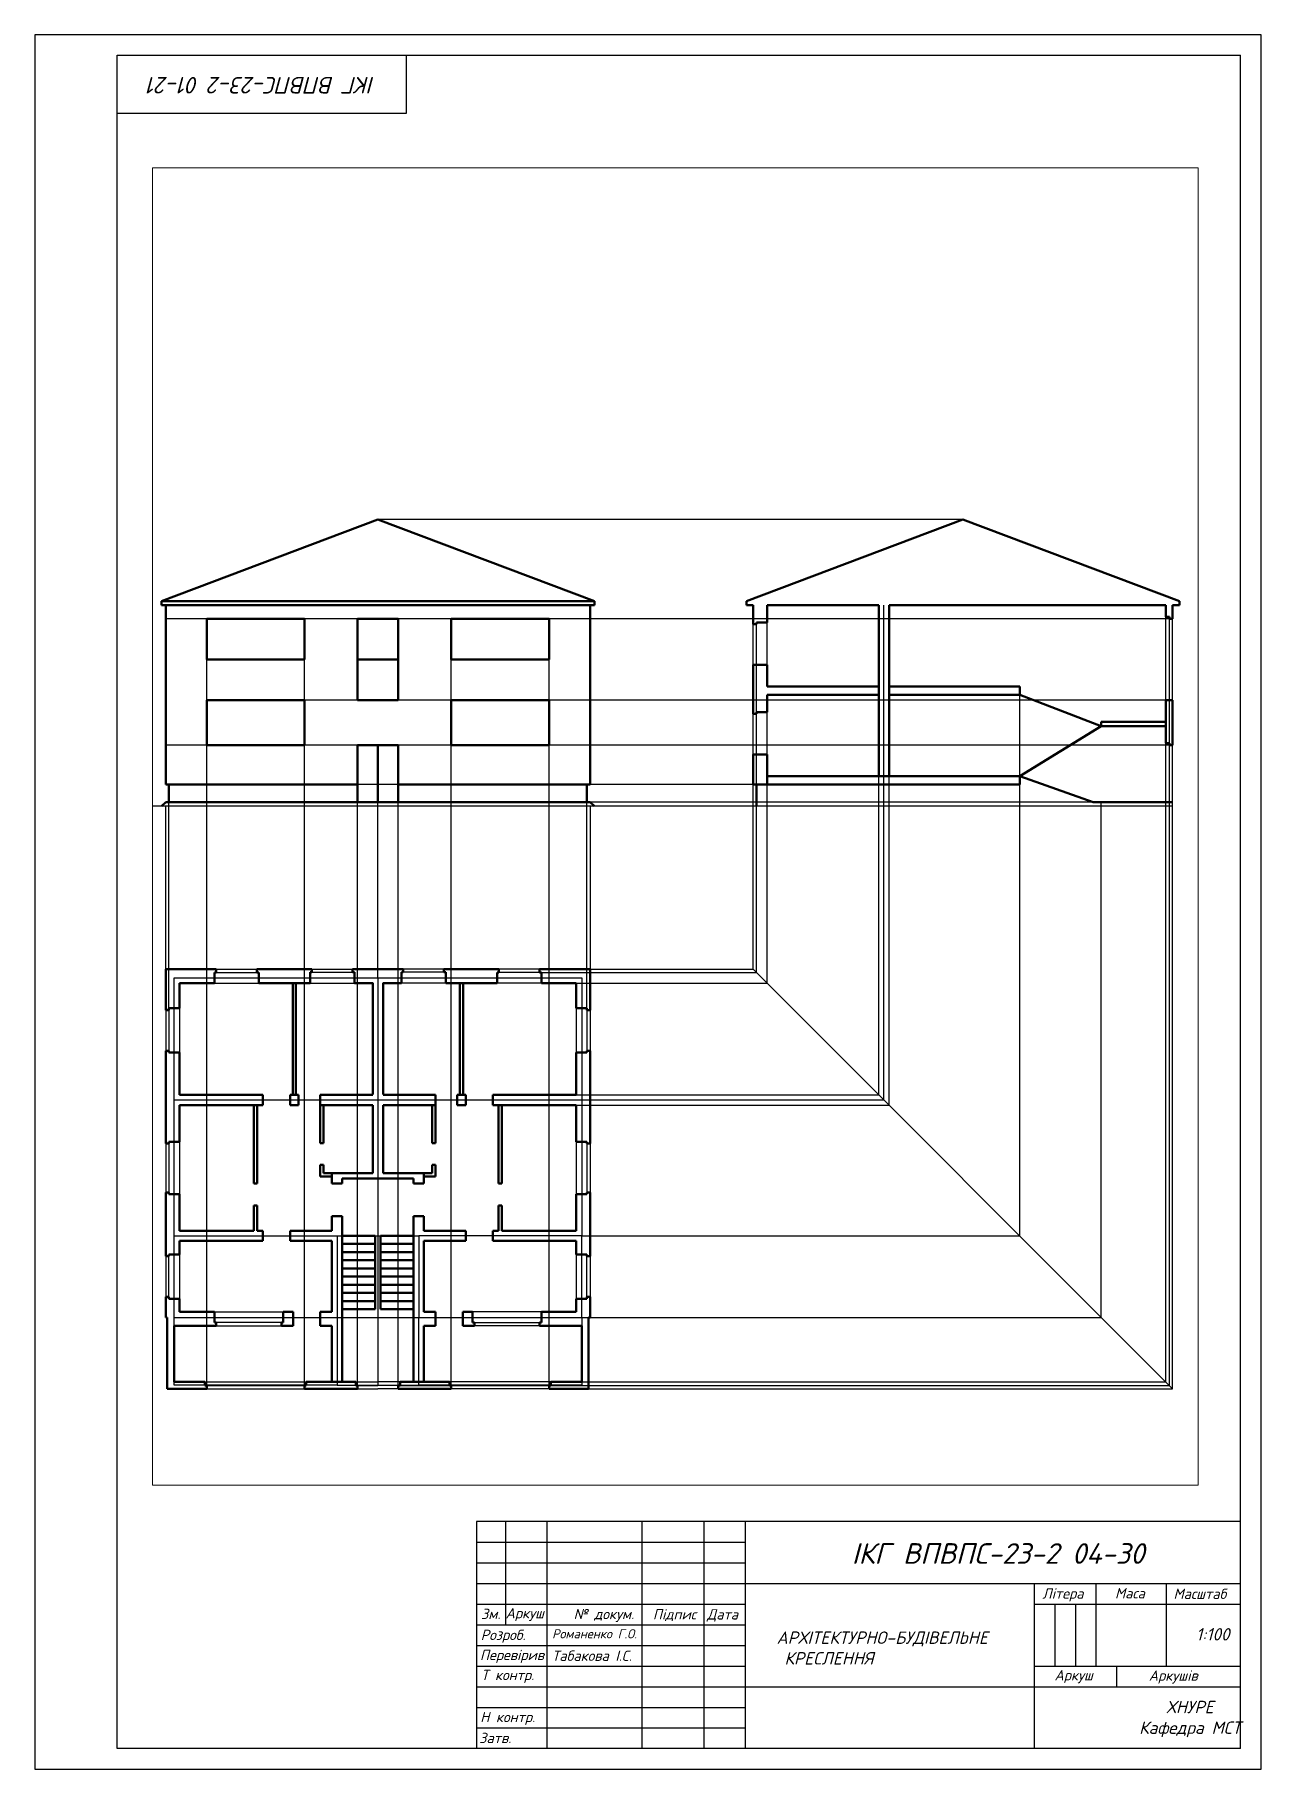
# Paper-space layout 'Layout2' of a CAD drawing. Header units: millimetres. Extents: x 0 to 297, y 0 to 420.
# The model-space entities are those that its viewports show. They can reach past a viewport. Long polylines and large blocks are cut down to what shows.
import ezdxf

# ---------------------------------------------------------------- set-up
doc = ezdxf.new("R2010")
doc.units = ezdxf.units.MM
doc.header["$MEASUREMENT"] = 0
doc.linetypes.add('CENTER2', pattern=[1.125, 0.75, -0.125, 0.125, -0.125])
doc.layers.add('Layer1', color=1, linetype='CENTER2')
doc.layers.add('контур', color=7, linetype='Continuous', lineweight=50)
doc.styles.add('style2', font='ISOCPEUI.TTF')

msp = doc.modelspace()

# ---------------------------------------------------------------- linework, layer by layer
at = {"ltscale": 1000}
for p, q in [((10843, 15322), (12343, 15322)), ((14363, 15322), (15863, 15322)), ((19223, 15322), (17723, 15322)), ((22743, 15322), (21243, 15322)), ((14363, 15212), (15863, 15212)), ((19223, 15212), (17723, 15212)), ((10843, 15202), (12343, 15202)), ((22743, 15202), (21243, 15202)), ((10778, 14812), (12408, 14812)), ((14298, 14812), (15928, 14812)), ((19288, 14812), (17658, 14812)), ((22808, 14812), (21178, 14812)), ((9493, 13887), (9493, 12257)), ((24093, 13887), (24093, 12257)), ((8983, 13822), (8983, 12322)), ((9103, 13822), (9103, 12322)), ((24483, 13822), (24483, 12322)), ((24603, 13822), (24603, 12322)), ((9493, 8977), (9493, 7047)), ((24093, 8977), (24093, 7047)), ((8983, 8912), (8983, 7112)), ((9103, 8912), (9103, 7112)), ((24483, 8912), (24483, 7112)), ((24603, 8912), (24603, 7112)), ((9493, 4827), (9493, 3197)), ((24093, 4827), (24093, 3197)), ((8983, 4762), (8983, 3262)), ((9103, 3262), (9103, 4762)), ((24483, 3262), (24483, 4762)), ((24603, 4762), (24603, 3262)), ((10778, 2712), (13308, 2712)), ((22808, 2712), (20278, 2712)), ((13243, 2322), (10843, 2322)), ((20343, 2322), (22743, 2322)), ((10843, 2202), (13243, 2202)), ((22743, 2202), (20343, 2202)), ((10428, 137), (14158, 137)), ((15978, 137), (16793, 137)), ((17608, 137), (16793, 137)), ((23158, 137), (19428, 137)), ((10493, 7), (14093, 7)), ((16043, 7), (16793, 7)), ((17543, 7), (16793, 7)), ((23093, 7), (19493, 7)), ((10493, -113), (14093, -113)), ((16043, -113), (16793, -113)), ((17543, -113), (16793, -113)), ((23093, -113), (19493, -113))]:
    msp.add_line(p, q, dxfattribs=at)
at = {"ltscale": 90}
for p, q in [((13693, 10702), (13683, 10702)), ((19893, 10702), (19903, 10702))]:
    msp.add_line(p, q, dxfattribs=at)
for p, q in [((20, 5), (20, 415)), ((20, 415), (292, 415)), ((90, 401), (90, 415)), ((292, 5), (292, 415)), ((20, 401), (90, 401)), ((292, 60), (107, 60)), ((107, 60), (107, 5)), ((114, 60), (114, 35)), ((124, 60), (124, 5)), ((147, 60), (147, 5)), ((162, 60), (162, 5)), ((172, 60), (172, 5)), ((107, 55), (172, 55)), ((107, 50), (172, 50)), ((107, 45), (292, 45)), ((242, 45), (242, 5)), ((257, 40), (257, 45)), ((274, 45), (274, 25)), ((107, 40), (172, 40)), ((242, 40), (292, 40)), ((247, 40), (247, 25)), ((252, 40), (252, 25)), ((257, 25), (257, 40)), ((107, 35), (172, 35)), ((107, 30), (172, 30)), ((107, 25), (172, 25)), ((242, 25), (292, 25)), ((262, 20), (262, 25)), ((107, 20), (292, 20)), ((107, 15), (172, 15)), ((107, 10), (172, 10)), ((292, 5), (20, 5))]:
    msp.add_line(p, q)
msp.add_lwpolyline([(0, 0), (297, 0), (297, 420), (0, 420)], close=True)
at = {"layer": 'Layer1', "ltscale": 1000}
for p, q in [((38320.5, 31872), (16793, 31872)), ((35413, 22422), (35413, 28722)), ((45788, 25222), (45788, 28287)), ((45918, 28222), (8983, 28222)), ((45918, 23637), (45918, 28222)), ((46038, 25222), (46038, 28222)), ((31113, 26522), (31120.25, 28087)), ((30603, 26522), (30603, 28022)), ((30723, 24787), (30723, 28022)), ((10493, 25222), (10493, 26722)), ((14093, 25222), (14093, 26722)), ((19493, 25222), (19493, 26722)), ((23093, 25222), (23093, 26722)), ((40413, 22422), (40413, 25422)), ((45788, 25222), (10493, 25222)), ((10493, 7), (10493, 25222)), ((14093, 7), (14093, 25222)), ((19493, 7), (19493, 25222)), ((23093, 7), (23093, 25222)), ((31113, 23222), (31120.25, 24787)), ((30603, 23222), (30603, 24722)), ((30723, 15202), (30723, 24722)), ((45788, 21472), (45788, 23637)), ((45918, 23572), (8983, 23572)), ((45918, 7), (45918, 23572)), ((46038, 21472), (46038, 23572)), ((30603, 21322), (30603, 22422)), ((31113, 14812), (31113, 22422)), ((35223, 10702), (35223, 22422)), ((35413, 10512), (35413, 22422)), ((35603, 10322), (35603, 22422)), ((40413, 21472), (40413, 22422)), ((24483, 22122), (8983, 22122)), ((9103, 13887), (9103, 22122)), ((30603, 22122), (24603, 22122)), ((43113, 21472), (8983, 21472)), ((16043, 7), (16043, 21472)), ((16793, 15012), (16793, 21472)), ((17543, 7), (17543, 21472)), ((24483, 13887), (24483, 21472)), ((40413, 21322), (40413, 21472)), ((43413, 2512), (43413, 21472)), ((45788, 137), (45788, 21472)), ((46038, -113), (46038, 21472)), ((8983, 21322), (7899, 21322)), ((24603, 21322), (8983, 21322)), ((8983, 15322), (8983, 21322)), ((46038, 21322), (30603, 21322)), ((40413, 5512), (40413, 21322)), ((30603, 15322), (46038, -113)), ((22808, 15202), (30723, 15202)), ((9293, 10512), (9293, 15012)), ((9293, 15012), (16793, 15012)), ((16793, 15012), (16793, 10512)), ((16793, 15012), (24293, 15012)), ((24293, 15012), (24293, 10512)), ((24093, 14812), (31113, 14812)), ((24093, 10702), (35223, 10702)), ((9293, 5512), (9293, 10512)), ((9293, 10512), (24293, 10512)), ((16793, 10512), (16793, 12)), ((24293, 10512), (24293, 5512)), ((24293, 10512), (35413, 10512)), ((24093, 10322), (35603, 10322)), ((9293, 2512), (9293, 5512)), ((9293, 5512), (15293, 5512)), ((15293, 5512), (15293, 2512)), ((15293, 5512), (18293, 5512)), ((24293, 5512), (18293, 5512)), ((18293, 5512), (18293, 2512)), ((24293, 2512), (24293, 5512)), ((24293, 5512), (40413, 5512)), ((9293, 12), (9293, 2512)), ((9293, 2512), (15293, 2512)), ((15293, 2512), (15293, 12)), ((15293, 2512), (18293, 2512)), ((18293, 2512), (24293, 2512)), ((18293, 12), (18293, 2512)), ((24293, 2512), (24293, 12)), ((24293, 2512), (43413, 2512)), ((24293, 137), (45788, 137)), ((15293, 12), (9293, 12)), ((15293, 12), (18293, 12)), ((24293, 12), (18293, 12)), ((17608, 7), (45918, 7)), ((24543, -113), (46038, -113))]:
    msp.add_line(p, q, dxfattribs=at)
msp.add_lwpolyline([(24603, 15322), (30603, 15322), (30603, 21322), (24603, 21322)], close=True, dxfattribs=at)
at = {"layer": 'контур', "ltscale": 1000}
for p, q in [((16793, 31872), (8825.5, 28872)), ((24760.5, 28872), (16793, 31872)), ((38320.5, 31872), (30353, 28872)), ((46288, 28872), (38320.5, 31872)), ((8825.5, 28722), (8825.5, 28872)), ((8825.5, 28872), (24760.5, 28872)), ((24760.5, 28722), (24760.5, 28872)), ((30353, 28722), (30353, 28872)), ((46288, 28722), (46288, 28872)), ((8825.5, 28722), (24760.5, 28722)), ((8983, 22122), (8983, 28722)), ((24603, 22122), (24603, 28722)), ((30603, 28722), (30353, 28722)), ((30603, 28022), (30603, 28722)), ((31120.25, 28087), (31120.25, 28722)), ((35223, 28722), (31120.25, 28722)), ((35223, 25722), (35223, 28722)), ((35603, 25722), (35603, 28722)), ((35603, 28722), (45788, 28722)), ((45788, 28287), (45788, 28722)), ((46038, 28222), (46038, 28722)), ((46038, 28722), (46288, 28722)), ((45918, 28287), (45788, 28287)), ((45918, 28222), (45918, 28287)), ((10493, 26722), (10493, 28222)), ((14093, 28222), (10493, 28222)), ((14093, 26722), (14093, 28222)), ((17543, 28222), (16043, 28222)), ((16043, 28222), (16043, 25222)), ((17543, 25222), (17543, 28222)), ((19493, 26722), (19493, 28222)), ((19493, 28222), (23093, 28222)), ((23093, 26722), (23093, 28222)), ((46038, 28222), (45918, 28222)), ((30723, 28022), (30723, 28087)), ((30723, 28087), (31120.25, 28087)), ((30603, 28022), (30723, 28022)), ((14093, 26722), (10493, 26722)), ((16043, 26722), (17543, 26722)), ((23093, 26722), (19493, 26722)), ((30603, 25722), (30603, 26522)), ((30603, 26522), (31113, 26522)), ((31113, 26522), (31113, 25722)), ((30603, 25422), (30603, 25722)), ((35223, 25722), (31120.25, 25722)), ((35223, 25422), (35223, 25722)), ((35603, 25422), (35603, 25722)), ((40413, 25722), (35603, 25722)), ((40413, 25422), (40413, 25722)), ((30603, 24722), (30603, 25422)), ((35223, 25422), (31120.25, 25422)), ((31120.25, 24787), (31120.25, 25422)), ((35223, 22422), (35223, 25422)), ((35603, 22422), (35603, 25422)), ((40413, 25422), (35603, 25422)), ((43413, 24272), (40413, 25422)), ((10493, 25222), (14093, 25222)), ((10493, 23572), (10493, 25222)), ((14093, 25222), (14093, 23572)), ((16043, 25222), (16793, 25222)), ((16793, 25222), (17543, 25222)), ((19493, 23572), (19493, 25222)), ((19493, 25222), (23093, 25222)), ((23093, 25222), (23093, 23572)), ((45788, 24422), (45788, 25222)), ((45788, 25222), (46038, 25222)), ((46038, 24422), (46038, 25222)), ((30723, 24722), (30723, 24787)), ((30723, 24787), (31120.25, 24787)), ((30603, 24722), (30723, 24722)), ((43413, 24272), (43413, 24422)), ((45788, 24422), (43413, 24422)), ((45788, 24272), (45788, 24422)), ((46038, 24272), (46038, 24422)), ((40413, 22422), (43413, 24272)), ((45788, 24272), (43413, 24272)), ((45788, 23637), (45788, 24272)), ((46038, 23572), (46038, 24272)), ((45918, 23637), (45788, 23637)), ((45918, 23572), (45918, 23637)), ((14093, 23572), (10493, 23572)), ((16043, 21472), (16043, 23572)), ((16043, 23572), (17543, 23572)), ((16793, 21472), (16793, 23572)), ((17543, 21472), (17543, 23572)), ((23093, 23572), (19493, 23572)), ((46038, 23572), (45918, 23572)), ((30603, 22422), (30603, 23222)), ((31113, 23222), (30603, 23222)), ((31113, 22422), (31113, 23222)), ((30603, 22122), (30603, 22422)), ((35413, 22422), (31113, 22422)), ((31113, 22122), (31113, 22422)), ((40413, 22422), (35413, 22422)), ((40413, 22422), (43113, 21472)), ((40413, 22122), (40413, 22422)), ((8983, 22122), (9103, 22122)), ((9103, 22122), (9103, 21472)), ((9103, 22122), (16043, 22122)), ((17543, 22122), (24483, 22122)), ((24603, 22122), (24483, 22122)), ((24483, 22122), (24483, 21472)), ((35413, 22122), (30603, 22122)), ((30723, 22122), (30723, 21322)), ((40413, 22122), (35413, 22122)), ((8983, 21472), (8825.5, 21322)), ((8983, 21472), (24603, 21472)), ((16043, 21472), (17543, 21472)), ((24603, 21472), (24760.5, 21322)), ((43413, 21472), (43113, 21472)), ((45913, 21472), (43413, 21472)), ((46038, 21472), (45913, 21472)), ((9293, 15322), (10843, 15322)), ((12343, 15322), (14363, 15322)), ((15863, 15322), (16793, 15322)), ((17723, 15322), (16793, 15322)), ((21243, 15322), (19223, 15322)), ((24293, 15322), (22743, 15322)), ((14363, 15212), (14298, 15212)), ((15863, 15212), (15928, 15212)), ((17723, 15212), (17658, 15212)), ((19223, 15212), (19288, 15212)), ((10843, 15202), (10778, 15202)), ((12343, 15202), (12408, 15202)), ((21243, 15202), (21178, 15202)), ((22743, 15202), (22808, 15202)), ((8983, 13822), (8983, 15012)), ((24603, 13822), (24603, 15012)), ((9493, 14812), (10778, 14812)), ((9493, 13887), (9493, 14812)), ((12408, 14812), (14298, 14812)), ((13658, 10707), (13658, 14812)), ((13778, 10707), (13778, 14812)), ((15928, 14812), (16603, 14812)), ((17658, 14812), (16983, 14812)), ((21178, 14812), (19288, 14812)), ((19808, 10707), (19808, 14812)), ((19928, 10707), (19928, 14812)), ((24093, 14812), (22808, 14812)), ((24093, 13887), (24093, 14812)), ((9103, 13887), (9493, 13887)), ((9103, 13822), (9103, 13887)), ((24483, 13887), (24093, 13887)), ((24483, 13822), (24483, 13887)), ((8983, 13822), (9103, 13822)), ((24603, 13822), (24483, 13822)), ((8983, 10512), (8983, 12322)), ((8983, 12322), (9103, 12322)), ((9103, 12322), (9103, 12257)), ((24603, 12322), (24483, 12322)), ((24483, 12322), (24483, 12257)), ((24603, 10512), (24603, 12322)), ((9103, 12257), (9493, 12257)), ((9493, 10702), (9493, 12257)), ((24093, 10702), (24093, 12257)), ((24483, 12257), (24093, 12257)), ((9493, 10702), (12563, 10702)), ((13563, 10702), (13873, 10702)), ((14673, 10702), (16603, 10702)), ((18913, 10702), (16983, 10702)), ((20023, 10702), (19713, 10702)), ((24093, 10702), (21023, 10702)), ((8983, 8912), (8983, 10512)), ((24603, 8912), (24603, 10512)), ((9493, 10322), (12563, 10322)), ((9493, 8977), (9493, 10322)), ((12233, 7432), (12233, 10322)), ((12353, 7432), (12353, 10322)), ((13563, 10322), (13873, 10322)), ((14673, 10322), (16603, 10322)), ((14673, 10322), (14673, 8922)), ((14793, 8922), (14793, 10322)), ((16603, 10322), (16603, 7812)), ((18913, 10322), (16983, 10322)), ((16983, 10322), (16983, 7812)), ((18793, 8922), (18793, 10322)), ((18913, 10322), (18913, 8922)), ((20023, 10322), (19713, 10322)), ((24093, 10322), (21023, 10322)), ((21233, 7432), (21233, 10322)), ((21353, 7432), (21353, 10322)), ((24093, 8977), (24093, 10322)), ((9493, 8977), (9103, 8977)), ((9103, 8912), (9103, 8977)), ((24093, 8977), (24483, 8977)), ((24483, 8912), (24483, 8977)), ((14793, 8922), (14673, 8922)), ((18793, 8922), (18913, 8922)), ((9103, 8912), (8983, 8912)), ((24483, 8912), (24603, 8912)), ((14793, 8122), (14673, 8122)), ((14673, 8122), (14673, 7692)), ((14793, 7812), (14793, 8122)), ((18793, 7812), (18793, 8122)), ((18793, 8122), (18913, 8122)), ((18913, 8122), (18913, 7692)), ((16603, 7812), (14793, 7812)), ((15103, 7432), (15103, 7812)), ((16983, 7812), (18793, 7812)), ((18483, 7432), (18483, 7812)), ((15103, 7692), (14673, 7692)), ((18483, 7692), (18913, 7692)), ((15483, 7432), (15483, 7622)), ((15483, 7622), (16793, 7622)), ((18103, 7622), (16793, 7622)), ((18103, 7432), (18103, 7622)), ((12353, 7432), (12233, 7432)), ((15103, 7432), (15483, 7432)), ((18483, 7432), (18103, 7432)), ((21233, 7432), (21353, 7432)), ((8983, 5512), (8983, 7112)), ((9103, 7112), (8983, 7112)), ((9103, 7112), (9103, 7047)), ((24483, 7112), (24603, 7112)), ((24483, 7112), (24483, 7047)), ((24603, 5512), (24603, 7112)), ((9493, 7047), (9103, 7047)), ((9493, 5702), (9493, 7047)), ((24093, 5702), (24093, 7047)), ((24093, 7047), (24483, 7047)), ((12233, 5702), (12233, 6632)), ((12353, 6632), (12233, 6632)), ((12353, 5702), (12353, 6632)), ((21233, 5702), (21233, 6632)), ((21233, 6632), (21353, 6632)), ((21353, 5702), (21353, 6632)), ((15103, 6232), (15103, 5702)), ((15483, 6232), (15103, 6232)), ((15483, 5702), (15483, 6232)), ((18103, 5702), (18103, 6232)), ((18103, 6232), (18483, 6232)), ((18483, 6232), (18483, 5702)), ((9493, 5702), (12233, 5702)), ((12353, 5702), (12563, 5702)), ((12563, 5702), (12563, 5322)), ((13563, 5702), (15103, 5702)), ((13563, 5702), (13563, 5322)), ((15483, 5702), (15483, 5512)), ((18103, 5702), (18103, 5512)), ((20023, 5702), (18483, 5702)), ((20023, 5702), (20023, 5322)), ((21233, 5702), (21023, 5702)), ((21023, 5702), (21023, 5322)), ((24093, 5702), (21353, 5702)), ((8983, 4762), (8983, 5512)), ((15483, 5512), (15483, 2512)), ((15483, 5512), (16693, 5512)), ((16693, 5512), (16693, 5212)), ((18103, 5512), (16893, 5512)), ((16893, 5512), (16893, 5212)), ((18103, 5512), (18103, 2512)), ((24603, 4762), (24603, 5512)), ((9493, 5322), (12563, 5322)), ((9493, 4827), (9493, 5322)), ((13563, 5322), (15103, 5322)), ((15103, 5322), (15103, 2712)), ((20023, 5322), (18483, 5322)), ((18483, 5322), (18483, 2712)), ((24093, 5322), (21023, 5322)), ((24093, 4827), (24093, 5322)), ((16693, 5212), (15483, 5212)), ((16693, 5212), (16693, 4912)), ((16893, 5212), (18103, 5212)), ((16893, 5212), (16893, 4912)), ((16693, 4912), (15483, 4912)), ((16693, 4912), (16693, 4612)), ((16893, 4912), (18103, 4912)), ((16893, 4912), (16893, 4612)), ((9103, 4827), (9493, 4827)), ((9103, 4762), (9103, 4827)), ((24483, 4827), (24093, 4827)), ((24483, 4762), (24483, 4827)), ((8983, 4762), (9103, 4762)), ((24603, 4762), (24483, 4762)), ((16693, 4612), (15483, 4612)), ((16693, 4612), (16693, 4312)), ((16893, 4612), (18103, 4612)), ((16893, 4612), (16893, 4312)), ((16693, 4312), (15483, 4312)), ((16693, 4312), (16693, 4012)), ((16893, 4312), (18103, 4312)), ((16893, 4312), (16893, 4012)), ((16693, 4012), (15483, 4012)), ((16693, 4012), (16693, 3712)), ((16893, 4012), (18103, 4012)), ((16893, 4012), (16893, 3712)), ((16693, 3712), (15483, 3712)), ((16693, 3712), (16693, 3412)), ((16893, 3712), (18103, 3712)), ((16893, 3712), (16893, 3412)), ((16693, 3412), (15483, 3412)), ((16693, 3412), (16693, 3112)), ((16893, 3412), (18103, 3412)), ((16893, 3412), (16893, 3112)), ((8983, 2512), (8983, 3262)), ((8983, 3262), (9103, 3262)), ((9103, 3262), (9103, 3197)), ((24603, 3262), (24483, 3262)), ((24483, 3262), (24483, 3197)), ((24603, 2512), (24603, 3262)), ((9103, 3197), (9493, 3197)), ((9493, 2712), (9493, 3197)), ((24093, 2712), (24093, 3197)), ((24483, 3197), (24093, 3197)), ((16693, 3112), (15483, 3112)), ((16693, 3112), (16693, 2812)), ((16893, 3112), (18103, 3112)), ((16893, 3112), (16893, 2812)), ((16693, 2812), (15483, 2812)), ((16893, 2812), (18103, 2812)), ((9493, 2712), (10778, 2712)), ((10778, 2712), (10778, 2322)), ((13308, 2712), (13673, 2712)), ((13308, 2712), (13308, 2322)), ((13673, 2202), (13673, 2712)), ((14673, 2712), (14673, 2202)), ((14673, 2712), (15103, 2712)), ((18913, 2712), (18483, 2712)), ((18913, 2712), (18913, 2202)), ((20278, 2712), (19913, 2712)), ((19913, 2202), (19913, 2712)), ((20278, 2712), (20278, 2322)), ((24093, 2712), (22808, 2712)), ((22808, 2712), (22808, 2322)), ((9043, 12), (9043, 2512)), ((15483, 2512), (15483, 137)), ((18103, 2512), (18103, 137)), ((24543, 12), (24543, 2512)), ((10843, 2322), (10778, 2322)), ((10843, 2322), (10843, 2202)), ((13243, 2322), (13308, 2322)), ((13243, 2322), (13243, 2202)), ((20343, 2322), (20278, 2322)), ((20343, 2322), (20343, 2202)), ((22743, 2322), (22743, 2202)), ((22743, 2322), (22808, 2322)), ((9293, 2202), (10843, 2202)), ((9293, 137), (9293, 2202)), ((13243, 2202), (13673, 2202)), ((14673, 2202), (15103, 2202)), ((15103, 2202), (15103, 137)), ((18913, 2202), (18483, 2202)), ((18483, 2202), (18483, 137)), ((20343, 2202), (19913, 2202)), ((24293, 2202), (22743, 2202)), ((24293, 137), (24293, 2202)), ((10428, 137), (9293, 137)), ((10428, 7), (10428, 137)), ((15978, 137), (14158, 137)), ((14158, 7), (14158, 137)), ((15978, 137), (15978, 7)), ((17608, 137), (19428, 137)), ((17608, 137), (17608, 7)), ((19428, 7), (19428, 137)), ((23158, 137), (24293, 137)), ((23158, 7), (23158, 137)), ((9043, 12), (9043, -113)), ((24543, 12), (24543, -113)), ((10493, 7), (10428, 7)), ((10493, -113), (10493, 7)), ((14093, -113), (14093, 7)), ((14093, 7), (14158, 7)), ((16043, 7), (15978, 7)), ((16043, 7), (16043, -113)), ((17543, 7), (17543, -113)), ((17543, 7), (17608, 7)), ((19493, 7), (19428, 7)), ((19493, -113), (19493, 7)), ((23093, -113), (23093, 7)), ((23093, 7), (23158, 7)), ((9043, -113), (10493, -113)), ((14093, -113), (16043, -113)), ((19493, -113), (17543, -113)), ((24543, -113), (23093, -113))]:
    msp.add_line(p, q, dxfattribs=at)
at = {"layer": 'контур', "ltscale": 90}
for p, q in [((10843, 15322), (10843, 15202)), ((12343, 15202), (12343, 15322)), ((14363, 15322), (14363, 15212)), ((15863, 15322), (15863, 15212)), ((17723, 15322), (17723, 15212)), ((19223, 15322), (19223, 15212)), ((21243, 15202), (21243, 15322)), ((22743, 15322), (22743, 15202)), ((14298, 15212), (14298, 14812)), ((15928, 15212), (15928, 14812)), ((17658, 15212), (17658, 14812)), ((19288, 15212), (19288, 14812)), ((10778, 15202), (10778, 14812)), ((12408, 14812), (12408, 15202)), ((21178, 14812), (21178, 15202)), ((22808, 15202), (22808, 14812)), ((13693, 14812), (12408, 14812)), ((19893, 14812), (21178, 14812)), ((12563, 10702), (12563, 10322)), ((13563, 10702), (13563, 10317)), ((13873, 10322), (13873, 10702)), ((14673, 10322), (14673, 10702)), ((18913, 10322), (18913, 10702)), ((19713, 10322), (19713, 10702)), ((20023, 10702), (20023, 10317)), ((21023, 10702), (21023, 10322))]:
    msp.add_line(p, q, dxfattribs=at)
at = {"layer": 'контур'}
for p, q in [((16603, 14817), (16603, 10707)), ((16983, 14817), (16983, 10707))]:
    msp.add_line(p, q, dxfattribs=at)
at = {"layer": 'контур', "linetype": 'CENTER2', "ltscale": 90}
for p, q in [((8983, 2512), (9043, 2512)), ((24603, 2512), (24543, 2512))]:
    msp.add_line(p, q, dxfattribs=at)
at = {"layer": 'контур', "ltscale": 90}
for points in [[(9293, 15322), (8983, 15322), (8983, 15012)], [(24293, 15322), (24603, 15322), (24603, 15012)]]:
    msp.add_lwpolyline(points, dxfattribs=at)

# ---------------------------------------------------------------- texts
at = {"lineweight": -3, "insert": (82.4, 405.76), "char_height": 4, "attachment_point": 1, "rotation": 180, "style": 'style2'}
msp.add_mtext('{\\fISOCPEUR|b0|i1|c204|p34;ІКГ ВПВПС-23-2 01-21}', dxfattribs=at)
at = {"attachment_point": 1, "style": 'style2'}
for s, insert, char_height in [('{\\fISOCPEUR|b0|i1|c204|p34;ІКГ ВПВПС-23-2 04-30}', (197.87, 54.75), 5), ('{\\fISOCPEUR|b0|i1|c204|p34;Літера}', (243.98, 43.82), 2.5), ('{\\fISOCPEUR|b0|i1|c204|p34;Маса}', (261.58, 43.88), 2.5), ('{\\fISOCPEUR|b0|i1|c204|p34;Масштаб}', (275.74, 43.75), 2.5), ('{\\fISOCPEUR|b0|i1|c204|p34;Зм.}', (108.08, 38.89), 2.5), ('{\\fISOCPEUR|b0|i1|c204|p34;Аркуш}', (114.02, 39.06), 2.5), ('\\pxi-3,l4,t4;{\\fISOCPEUR|b0|i1|c204|p34;№ докум.}', (127.99, 38.85), 2.5), ('{\\fISOCPEUR|b0|i1|c204|p34;Підпис}', (149.68, 38.78), 2.5), ('{\\fISOCPEUR|b0|i1|c204|p34;Дата}', (162.78, 38.77), 2.5), ('{\\fISOCPEUR|b0|i1|c204|p34;Розроб.}', (108, 33.8), 2.5), ('{\\fISOCPEUR|b0|i1|c204|p34;Романенко Г.О.}', (125.29, 33.91), 2.2), ('{\\fISOCPEUR|b0|i1|c204|p34;Перевірив}', (107.81, 28.93), 2.5), ('{\\fISOCPEUR|b0|i1|c204|p34;Табакова І.С.}', (125.25, 28.75), 2.5), ('{\\fISOCPEUR|b0|i1|c204|p34;Т контр.}', (108.09, 24.08), 2.5), ('{\\fISOCPEUR|b0|i1|c204|p34;Аркуш}', (246.92, 24.03), 2.5), ('{\\fISOCPEUR|b0|i1|c204|p34;Аркушів}', (269.75, 23.95), 2.5), ('{\\fISOCPEUR|b0|i1|c204|p34;Н контр.}', (107.88, 13.91), 2.5), ('\\pxqc;{\\fISOCPEUR|b0|i1|c204|p34;ХНУРЕ\\PКафедра МСТ}', (267.42, 16.58), 3)]:
    msp.add_mtext(s, dxfattribs=dict(at, insert=insert, char_height=char_height))
for s, insert, char_height, width in [('1:{\\fISOCPEUR|b0|i1|c0|p34;100}', (281.21, 34.19), 3, 0.1499), ('\\pxql;{\\fISOCPEUR|b0|i1|c204|p34;АРХІТЕКТУРНО–БУДІВЕЛЬНЕ\\P\\pq*; КРЕСЛЕННЯ}', (179.63, 33.37), 3, 57.0919), ('{\\fISOCPEUR|b0|i1|c204|p34;Затв.}', (107.63, 8.83), 2.5, 20.3295)]:
    msp.add_mtext(s, dxfattribs=dict(at, insert=insert, char_height=char_height, width=width))

psp = doc.layouts.new('Layout2')

# ---------------------------------------------------------------- viewports
at = {"layer": '0'}
psp.add_viewport(center=(148.52, 210.11), size=(297, 420), view_center_point=(148.5, 210), view_height=420, dxfattribs=at)
at = {"layer": 'контур', "ltscale": 1000}
psp.add_viewport(center=(155.13, 228.36), size=(253.2, 318.95), view_center_point=(27736.29, 20570.77), view_height=48474.54, status=3, dxfattribs=at)

doc.saveas('drawing.dxf')
